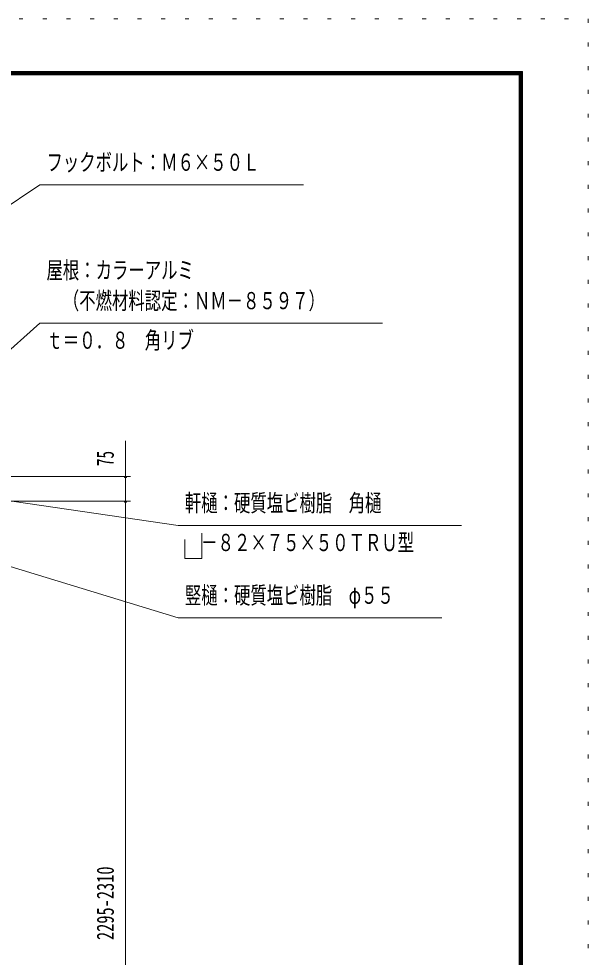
# Model space of a CAD drawing. Units: millimetres, scale not verified. Extents: x -25342 to 25343, y -10500 to 10500.
# Drawn here: x 21021 to 25343, y 3382 to 10500 of the extents above; entities that cross this region are included whole.
import ezdxf
from ezdxf.enums import TextEntityAlignment as Align

# ---------------------------------------------------------------- set-up
doc = ezdxf.new("R2010")
doc.units = ezdxf.units.MM
doc.header["$LTSCALE"] = 60
doc.linetypes.add('USER4', pattern=[3, 0.5, -2.5])
for name, color, linetype, lineweight in [('0-A_2-52DIM', 3, 'Continuous', 18), ('0-C_F-F1PAPER', 5, 'Continuous', 18), ('0-D_F-E_J_ADD', 5, 'USER4', 18)]:
    doc.layers.add(name, color=color, linetype=linetype, lineweight=lineweight)
doc.styles.add('ＭＳ ゴシック', font='')
doc.styles.get('ＭＳ ゴシック').set_extended_font_data('MS Gothic')

msp = doc.modelspace()

# ---------------------------------------------------------------- linework, layer by layer
at = {"layer": '0-A_2-52DIM'}
for p, q in [((21181.19, 9239.93), (18792.17, 7645.67)), ((23181.19, 9239.93), (21181.19, 9239.93)), ((21181.19, 8189.93), (20024.51, 7162.5)), ((21181.19, 8189.93), (23781.19, 8189.93)), ((21831.19, 719.93), (21831.19, 7297.43)), ((20656.19, 7027.43), (21868.69, 7027.43)), ((21841.19, 7027.43), (21821.19, 7027.43)), ((20573.69, 6839.93), (21868.69, 6839.93)), ((22231.19, 6655.5), (20574.91, 6898.16)), ((21841.19, 6839.93), (21821.19, 6839.93)), ((22231.19, 6655.5), (24381.19, 6655.5)), ((22281.19, 6405.5), (22281.19, 6549.85)), ((22231.19, 5955.51), (20495.07, 6484.1)), ((22231.19, 5955.51), (24231.19, 5955.51))]:
    msp.add_line(p, q, dxfattribs=at)
msp.add_lwpolyline([(22281.19, 6405.5), (22409.98, 6405.5), (22409.98, 6596.93)], dxfattribs=at)
for centre in [(21831.19, 7027.43), (21831.19, 6839.93)]:
    msp.add_arc(centre, 10, 180, 0, dxfattribs=at)
at = {"layer": '0-C_F-F1PAPER'}
for p, q in [((-3857.4, 10100), (24842.6, 10100)), ((-3854.9, 10097.5), (24840.1, 10097.5)), ((-3852.4, 10095), (24837.6, 10095)), ((-3849.9, 10092.5), (24835.1, 10092.5)), ((-3847.4, 10090), (24832.6, 10090)), ((-3844.9, 10087.5), (24830.1, 10087.5)), ((-3842.4, 10085), (24827.6, 10085)), ((-3839.9, 10082.5), (24825.1, 10082.5)), ((-3837.4, 10080), (24822.6, 10080)), ((-3834.9, 10077.5), (24820.1, 10077.5)), ((-3832.4, 10075), (24817.6, 10075)), ((24817.6, -9975), (24817.6, 10075)), ((24827.6, -9985), (24827.6, 10085)), ((24832.6, -9990), (24832.6, 10090)), ((24837.6, -9995), (24837.6, 10095)), ((24840.1, -9997.5), (24840.1, 10097.5))]:
    msp.add_line(p, q, dxfattribs=at)
for points in [[(-3857.4, -10000), (24842.6, -10000), (24842.6, 10100)], [(-3849.9, 10092.5), (-3849.9, -9992.5), (24835.1, -9992.5), (24835.1, 10092.5)], [(-3844.9, 10087.5), (-3844.9, -9987.5), (24830.1, -9987.5), (24830.1, 10087.5)], [(-3839.9, 10082.5), (-3839.9, -9982.5), (24825.1, -9982.5), (24825.1, 10082.5)], [(-3837.4, 10080), (-3837.4, -9980), (24822.6, -9980), (24822.6, 10080)], [(-3834.9, 10077.5), (-3834.9, -9977.5), (24820.1, -9977.5), (24820.1, 10077.5)]]:
    msp.add_lwpolyline(points, dxfattribs=at)
at = {"layer": '0-D_F-E_J_ADD'}
for p, q in [((-4357.4, 10500), (25342.6, 10500)), ((25342.6, 10500), (25342.6, -10500))]:
    msp.add_line(p, q, dxfattribs=at)

# ---------------------------------------------------------------- texts
at = {"layer": '0-A_2-52DIM', "color": 7, "style": 'ＭＳ ゴシック', "width": 0.7}
for s, p in [('フックボルト：Ｍ６×５０Ｌ', (21231.19, 9307.69)), ('屋根：カラーアルミ', (21231.19, 8489.61)), ('\u3000（不燃材料認定：ＮＭ－８５９７）', (21231.19, 8257.69)), ('ｔ＝０．８\u3000角リブ', (21231.19, 7957.69)), ('軒樋：硬質塩ビ樹脂\u3000角樋', (22281.19, 6723.26)), ('\u3000－８２×７５×５０ＴＲＵ型', (22281.19, 6423.26)), ('竪樋：硬質塩ビ樹脂\u3000φ５５', (22281.19, 6023.27))]:
    msp.add_text(s, height=130.2, dxfattribs=at).set_placement(p, align=Align.BOTTOM_LEFT)
at = {"layer": '0-A_2-52DIM', "color": 7, "style": 'ＭＳ ゴシック'}
for s, width, p in [('75', 0.65, (21781.19, 7106.89)), ('2295-2310', 0.7, (21781.19, 3512.04))]:
    msp.add_text(s, height=130.2, rotation=90, dxfattribs=dict(at, width=width)).set_placement(p, align=Align.BOTTOM_LEFT)

doc.saveas('drawing.dxf')
